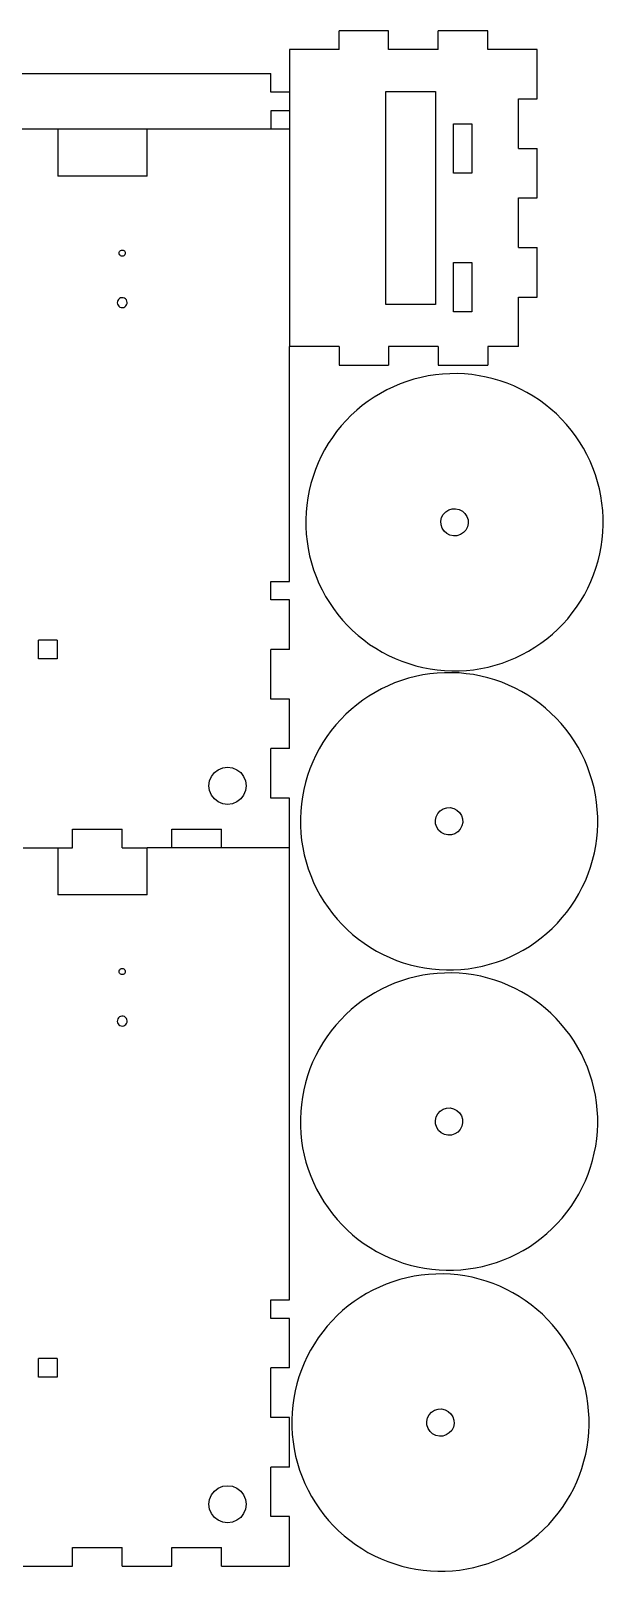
# Model space of a CAD drawing. Header units: inches. Extents: x 0.3 to 16.4, y 0.6 to 16.7.
# Drawn here: x 10.67 to 16.44, y 0.62 to 16.16 of the extents above; entities that cross this region are included whole.
import ezdxf

# ---------------------------------------------------------------- set-up
doc = ezdxf.new("R2010")
doc.units = ezdxf.units.IN
doc.header["$MEASUREMENT"] = 0
doc.layers.get('0').update_dxf_attribs({"color": 13, "true_color": 0xff5454})

msp = doc.modelspace()

# ---------------------------------------------------------------- linework, layer by layer
for p, q in [((14.28, 16.161, 0), (13.78, 16.161, 0)), ((13.78, 15.974, 0), (13.78, 16.161, 0)), ((14.28, 15.974, 0), (14.28, 16.161, 0)), ((15.28, 16.161, 0), (14.78, 16.161, 0)), ((14.78, 15.974, 0), (14.78, 16.161, 0)), ((15.28, 15.974, 0), (15.28, 16.161, 0)), ((13.78, 15.974, 0), (13.28, 15.974, 0)), ((13.28, 15.974, 0), (13.28, 15.543, 0)), ((14.78, 15.974, 0), (14.28, 15.974, 0)), ((15.78, 15.974, 0), (15.28, 15.974, 0)), ((15.78, 15.474, 0), (15.78, 15.974, 0)), ((10.092, 15.73, 0), (13.093, 15.73, 0)), ((13.093, 15.543, 0), (13.093, 15.73, 0)), ((14.252, 13.399, 0), (14.252, 15.549, 0)), ((14.252, 15.549, 0), (14.752, 15.549, 0)), ((14.752, 15.549, 0), (14.752, 13.399, 0)), ((13.28, 15.543, 0), (13.093, 15.543, 0)), ((13.28, 15.543, 0), (13.28, 15.355, 0)), ((15.59, 14.974, 0), (15.59, 15.474, 0)), ((15.59, 15.474, 0), (15.78, 15.474, 0)), ((13.093, 15.355, 0), (13.093, 15.168, 0)), ((13.28, 15.355, 0), (13.093, 15.355, 0)), ((13.28, 15.355, 0), (13.28, 15.168, 0)), ((10.943, 15.168, 0), (10.093, 15.168, 0)), ((10.943, 15.168, 0), (10.943, 14.693, 0)), ((11.843, 15.168, 0), (10.943, 15.168, 0)), ((13.093, 15.168, 0), (11.843, 15.168, 0)), ((11.843, 14.693, 0), (11.843, 15.168, 0)), ((13.28, 15.168, 0), (13.093, 15.168, 0)), ((13.28, 15.168, 0), (13.28, 12.974, 0)), ((14.933, 14.724, 0), (14.933, 15.224, 0)), ((14.933, 15.224, 0), (15.121, 15.224, 0)), ((15.121, 15.224, 0), (15.121, 14.724, 0)), ((15.59, 14.974, 0), (15.78, 14.974, 0)), ((15.78, 14.474, 0), (15.78, 14.974, 0)), ((11.843, 14.693, 0), (10.943, 14.693, 0)), ((15.121, 14.724, 0), (14.933, 14.724, 0)), ((15.59, 13.974, 0), (15.59, 14.474, 0)), ((15.59, 14.474, 0), (15.78, 14.474, 0)), ((11.562, 13.918, 0), (11.563, 13.926, 0)), ((11.563, 13.91, 0), (11.562, 13.918, 0)), ((11.563, 13.926, 0), (11.566, 13.934, 0)), ((11.566, 13.902, 0), (11.563, 13.91, 0)), ((11.566, 13.934, 0), (11.571, 13.94, 0)), ((11.571, 13.896, 0), (11.566, 13.902, 0)), ((11.571, 13.94, 0), (11.577, 13.945, 0)), ((11.577, 13.891, 0), (11.571, 13.896, 0)), ((11.577, 13.945, 0), (11.585, 13.948, 0)), ((11.585, 13.888, 0), (11.577, 13.891, 0)), ((11.585, 13.948, 0), (11.593, 13.949, 0)), ((11.593, 13.887, 0), (11.585, 13.888, 0)), ((11.593, 13.949, 0), (11.601, 13.948, 0)), ((11.601, 13.888, 0), (11.593, 13.887, 0)), ((11.601, 13.948, 0), (11.608, 13.945, 0)), ((11.608, 13.891, 0), (11.601, 13.888, 0)), ((11.608, 13.945, 0), (11.615, 13.94, 0)), ((11.615, 13.896, 0), (11.608, 13.891, 0)), ((11.615, 13.94, 0), (11.62, 13.934, 0)), ((11.62, 13.902, 0), (11.615, 13.896, 0)), ((11.62, 13.934, 0), (11.623, 13.926, 0)), ((11.623, 13.91, 0), (11.62, 13.902, 0)), ((11.623, 13.926, 0), (11.624, 13.918, 0)), ((11.624, 13.918, 0), (11.623, 13.91, 0)), ((15.59, 13.974, 0), (15.78, 13.974, 0)), ((15.78, 13.474, 0), (15.78, 13.974, 0)), ((14.933, 13.324, 0), (14.933, 13.824, 0)), ((14.933, 13.824, 0), (15.121, 13.824, 0)), ((15.121, 13.824, 0), (15.121, 13.324, 0)), ((11.544, 13.428, 0), (11.543, 13.415, 0)), ((11.543, 13.415, 0), (11.545, 13.402, 0)), ((11.548, 13.441, 0), (11.544, 13.428, 0)), ((11.545, 13.402, 0), (11.551, 13.391, 0)), ((11.556, 13.451, 0), (11.548, 13.441, 0)), ((11.551, 13.391, 0), (11.559, 13.381, 0)), ((11.565, 13.46, 0), (11.556, 13.451, 0)), ((11.559, 13.381, 0), (11.57, 13.373, 0)), ((11.577, 13.466, 0), (11.565, 13.46, 0)), ((11.57, 13.373, 0), (11.583, 13.369, 0)), ((11.59, 13.468, 0), (11.577, 13.466, 0)), ((11.583, 13.369, 0), (11.596, 13.368, 0)), ((11.603, 13.467, 0), (11.59, 13.468, 0)), ((11.596, 13.368, 0), (11.608, 13.37, 0)), ((11.615, 13.463, 0), (11.603, 13.467, 0)), ((11.608, 13.37, 0), (11.62, 13.376, 0)), ((11.626, 13.455, 0), (11.615, 13.463, 0)), ((11.62, 13.376, 0), (11.63, 13.385, 0)), ((11.635, 13.445, 0), (11.626, 13.455, 0)), ((11.63, 13.385, 0), (11.637, 13.395, 0)), ((11.64, 13.434, 0), (11.635, 13.445, 0)), ((11.637, 13.395, 0), (11.642, 13.408, 0)), ((11.643, 13.421, 0), (11.64, 13.434, 0)), ((11.642, 13.408, 0), (11.643, 13.421, 0)), ((14.752, 13.399, 0), (14.252, 13.399, 0)), ((15.59, 12.974, 0), (15.59, 13.474, 0)), ((15.59, 13.474, 0), (15.78, 13.474, 0)), ((15.121, 13.324, 0), (14.933, 13.324, 0)), ((13.28, 10.605, 0), (13.28, 12.974, 0)), ((13.78, 12.974, 0), (13.28, 12.974, 0)), ((13.78, 12.974, 0), (13.78, 12.786, 0)), ((14.28, 12.974, 0), (14.28, 12.786, 0)), ((14.78, 12.974, 0), (14.28, 12.974, 0)), ((14.78, 12.974, 0), (14.78, 12.786, 0)), ((15.59, 12.974, 0), (15.28, 12.974, 0)), ((15.28, 12.974, 0), (15.28, 12.786, 0)), ((13.78, 12.786, 0), (14.28, 12.786, 0)), ((14.78, 12.786, 0), (15.28, 12.786, 0)), ((13.093, 10.418, 0), (13.093, 10.605, 0)), ((13.093, 10.605, 0), (13.28, 10.605, 0)), ((13.28, 10.418, 0), (13.093, 10.418, 0)), ((13.28, 9.918, 0), (13.28, 10.418, 0)), ((10.749, 9.824, 0), (10.749, 10.012, 0)), ((10.937, 10.012, 0), (10.749, 10.012, 0)), ((10.937, 10.012, 0), (10.937, 9.824, 0)), ((10.937, 9.824, 0), (10.749, 9.824, 0)), ((13.093, 9.418, 0), (13.093, 9.918, 0)), ((13.28, 9.918, 0), (13.093, 9.918, 0)), ((13.28, 9.418, 0), (13.093, 9.418, 0)), ((13.28, 8.918, 0), (13.28, 9.418, 0)), ((13.093, 8.418, 0), (13.093, 8.918, 0)), ((13.28, 8.918, 0), (13.093, 8.918, 0)), ((12.523, 8.676, 0), (12.562, 8.705, 0)), ((12.562, 8.705, 0), (12.607, 8.724, 0)), ((12.607, 8.724, 0), (12.655, 8.73, 0)), ((12.655, 8.73, 0), (12.704, 8.724, 0)), ((12.704, 8.724, 0), (12.749, 8.705, 0)), ((12.749, 8.705, 0), (12.788, 8.676, 0)), ((12.468, 8.543, 0), (12.474, 8.592, 0)), ((12.474, 8.592, 0), (12.493, 8.637, 0)), ((12.493, 8.637, 0), (12.523, 8.676, 0)), ((12.788, 8.676, 0), (12.818, 8.637, 0)), ((12.818, 8.637, 0), (12.836, 8.592, 0)), ((12.836, 8.592, 0), (12.843, 8.543, 0)), ((12.474, 8.494, 0), (12.468, 8.543, 0)), ((12.493, 8.449, 0), (12.474, 8.494, 0)), ((12.523, 8.41, 0), (12.493, 8.449, 0)), ((12.562, 8.381, 0), (12.523, 8.41, 0)), ((12.788, 8.41, 0), (12.749, 8.381, 0)), ((12.818, 8.449, 0), (12.788, 8.41, 0)), ((12.836, 8.494, 0), (12.818, 8.449, 0)), ((12.843, 8.543, 0), (12.836, 8.494, 0)), ((13.28, 8.418, 0), (13.093, 8.418, 0)), ((13.28, 7.918, 0), (13.28, 8.418, 0)), ((12.607, 8.362, 0), (12.562, 8.381, 0)), ((12.655, 8.355, 0), (12.607, 8.362, 0)), ((12.704, 8.362, 0), (12.655, 8.355, 0)), ((12.749, 8.381, 0), (12.704, 8.362, 0)), ((11.093, 7.918, 0), (11.093, 8.105, 0)), ((11.093, 8.105, 0), (11.593, 8.105, 0)), ((11.593, 7.918, 0), (11.593, 8.105, 0)), ((12.093, 7.918, 0), (12.093, 8.105, 0)), ((12.093, 8.105, 0), (12.593, 8.105, 0)), ((12.593, 7.918, 0), (12.593, 8.105, 0)), ((10.593, 7.918, 0), (10.943, 7.918, 0)), ((10.943, 7.918, 0), (10.943, 7.443, 0)), ((10.943, 7.918, 0), (11.093, 7.918, 0)), ((11.593, 7.918, 0), (11.843, 7.918, 0)), ((11.843, 7.443, 0), (11.843, 7.918, 0)), ((12.093, 7.918, 0), (11.843, 7.918, 0)), ((12.593, 7.918, 0), (12.093, 7.918, 0)), ((13.28, 7.918, 0), (12.593, 7.918, 0)), ((13.28, 3.355, 0), (13.28, 7.918, 0)), ((11.843, 7.443, 0), (10.943, 7.443, 0)), ((11.566, 6.684, 0), (11.571, 6.69, 0)), ((11.571, 6.69, 0), (11.577, 6.695, 0)), ((11.577, 6.695, 0), (11.585, 6.698, 0)), ((11.585, 6.698, 0), (11.593, 6.699, 0)), ((11.593, 6.699, 0), (11.601, 6.698, 0)), ((11.601, 6.698, 0), (11.608, 6.695, 0)), ((11.608, 6.695, 0), (11.615, 6.69, 0)), ((11.615, 6.69, 0), (11.62, 6.684, 0)), ((11.562, 6.668, 0), (11.563, 6.676, 0)), ((11.563, 6.66, 0), (11.562, 6.668, 0)), ((11.563, 6.676, 0), (11.566, 6.684, 0)), ((11.566, 6.652, 0), (11.563, 6.66, 0)), ((11.571, 6.646, 0), (11.566, 6.652, 0)), ((11.577, 6.641, 0), (11.571, 6.646, 0)), ((11.585, 6.638, 0), (11.577, 6.641, 0)), ((11.593, 6.637, 0), (11.585, 6.638, 0)), ((11.601, 6.638, 0), (11.593, 6.637, 0)), ((11.608, 6.641, 0), (11.601, 6.638, 0)), ((11.615, 6.646, 0), (11.608, 6.641, 0)), ((11.62, 6.652, 0), (11.615, 6.646, 0)), ((11.62, 6.684, 0), (11.623, 6.676, 0)), ((11.623, 6.66, 0), (11.62, 6.652, 0)), ((11.623, 6.676, 0), (11.624, 6.668, 0)), ((11.624, 6.668, 0), (11.623, 6.66, 0)), ((11.59, 6.218, 0), (11.577, 6.216, 0)), ((11.603, 6.217, 0), (11.59, 6.218, 0)), ((11.544, 6.178, 0), (11.543, 6.165, 0)), ((11.543, 6.165, 0), (11.545, 6.152, 0)), ((11.548, 6.191, 0), (11.544, 6.178, 0)), ((11.545, 6.152, 0), (11.551, 6.141, 0)), ((11.556, 6.201, 0), (11.548, 6.191, 0)), ((11.551, 6.141, 0), (11.559, 6.131, 0)), ((11.565, 6.21, 0), (11.556, 6.201, 0)), ((11.559, 6.131, 0), (11.57, 6.123, 0)), ((11.577, 6.216, 0), (11.565, 6.21, 0)), ((11.57, 6.123, 0), (11.583, 6.119, 0)), ((11.583, 6.119, 0), (11.596, 6.118, 0)), ((11.596, 6.118, 0), (11.608, 6.12, 0)), ((11.615, 6.213, 0), (11.603, 6.217, 0)), ((11.608, 6.12, 0), (11.62, 6.126, 0)), ((11.626, 6.205, 0), (11.615, 6.213, 0)), ((11.62, 6.126, 0), (11.63, 6.135, 0)), ((11.635, 6.195, 0), (11.626, 6.205, 0)), ((11.63, 6.135, 0), (11.637, 6.145, 0)), ((11.64, 6.184, 0), (11.635, 6.195, 0)), ((11.637, 6.145, 0), (11.642, 6.158, 0)), ((11.643, 6.171, 0), (11.64, 6.184, 0)), ((11.642, 6.158, 0), (11.643, 6.171, 0)), ((13.093, 3.168, 0), (13.093, 3.355, 0)), ((13.093, 3.355, 0), (13.28, 3.355, 0)), ((13.28, 3.168, 0), (13.093, 3.168, 0)), ((13.28, 2.668, 0), (13.28, 3.168, 0)), ((10.749, 2.574, 0), (10.749, 2.762, 0)), ((10.937, 2.762, 0), (10.749, 2.762, 0)), ((10.937, 2.762, 0), (10.937, 2.574, 0)), ((13.093, 2.168, 0), (13.093, 2.668, 0)), ((13.28, 2.668, 0), (13.093, 2.668, 0)), ((10.937, 2.574, 0), (10.749, 2.574, 0)), ((13.28, 2.168, 0), (13.093, 2.168, 0)), ((13.28, 1.668, 0), (13.28, 2.168, 0)), ((13.093, 1.168, 0), (13.093, 1.668, 0)), ((13.28, 1.668, 0), (13.093, 1.668, 0)), ((12.493, 1.387, 0), (12.523, 1.426, 0)), ((12.523, 1.426, 0), (12.562, 1.455, 0)), ((12.562, 1.455, 0), (12.607, 1.474, 0)), ((12.607, 1.474, 0), (12.655, 1.48, 0)), ((12.655, 1.48, 0), (12.704, 1.474, 0)), ((12.704, 1.474, 0), (12.749, 1.455, 0)), ((12.749, 1.455, 0), (12.788, 1.426, 0)), ((12.788, 1.426, 0), (12.818, 1.387, 0)), ((12.468, 1.293, 0), (12.474, 1.342, 0)), ((12.474, 1.244, 0), (12.468, 1.293, 0)), ((12.474, 1.342, 0), (12.493, 1.387, 0)), ((12.493, 1.199, 0), (12.474, 1.244, 0)), ((12.818, 1.387, 0), (12.836, 1.342, 0)), ((12.836, 1.244, 0), (12.818, 1.199, 0)), ((12.836, 1.342, 0), (12.843, 1.293, 0)), ((12.843, 1.293, 0), (12.836, 1.244, 0)), ((12.523, 1.16, 0), (12.493, 1.199, 0)), ((12.562, 1.131, 0), (12.523, 1.16, 0)), ((12.607, 1.112, 0), (12.562, 1.131, 0)), ((12.655, 1.105, 0), (12.607, 1.112, 0)), ((12.704, 1.112, 0), (12.655, 1.105, 0)), ((12.749, 1.131, 0), (12.704, 1.112, 0)), ((12.788, 1.16, 0), (12.749, 1.131, 0)), ((12.818, 1.199, 0), (12.788, 1.16, 0)), ((13.28, 1.168, 0), (13.093, 1.168, 0)), ((13.28, 0.668, 0), (13.28, 1.168, 0)), ((11.093, 0.668, 0), (11.093, 0.855, 0)), ((11.093, 0.855, 0), (11.593, 0.855, 0)), ((11.593, 0.668, 0), (11.593, 0.855, 0)), ((12.093, 0.668, 0), (12.093, 0.855, 0)), ((12.093, 0.855, 0), (12.593, 0.855, 0)), ((12.593, 0.668, 0), (12.593, 0.855, 0)), ((10.593, 0.668, 0), (11.093, 0.668, 0)), ((11.593, 0.668, 0), (12.093, 0.668, 0)), ((12.593, 0.668, 0), (13.28, 0.668, 0))]:
    msp.add_line(p, q)
at = {"color": 231, "true_color": 0xff69b4}
for p, q in [((14.396, 12.598, 0.002), (14.328, 12.569, 0.002)), ((14.465, 12.623, 0.002), (14.396, 12.598, 0.002)), ((14.536, 12.645, 0.002), (14.465, 12.623, 0.002)), ((14.607, 12.663, 0.002), (14.536, 12.645, 0.002)), ((14.679, 12.678, 0.002), (14.607, 12.663, 0.002)), ((14.752, 12.689, 0.002), (14.679, 12.678, 0.002)), ((14.825, 12.697, 0.002), (14.752, 12.689, 0.002)), ((14.899, 12.701, 0.002), (14.825, 12.697, 0.002)), ((14.972, 12.702, 0.002), (14.899, 12.701, 0.002)), ((15.046, 12.699, 0.002), (14.972, 12.702, 0.002)), ((15.119, 12.692, 0.002), (15.046, 12.699, 0.002)), ((15.192, 12.681, 0.002), (15.119, 12.692, 0.002)), ((15.264, 12.667, 0.002), (15.192, 12.681, 0.002)), ((15.336, 12.65, 0.002), (15.264, 12.667, 0.002)), ((15.406, 12.629, 0.002), (15.336, 12.65, 0.002)), ((15.476, 12.605, 0.002), (15.406, 12.629, 0.002)), ((15.544, 12.577, 0.002), (15.476, 12.605, 0.002)), ((14.134, 12.464, 0.002), (14.073, 12.423, 0.002)), ((14.197, 12.502, 0.002), (14.134, 12.464, 0.002)), ((14.262, 12.537, 0.002), (14.197, 12.502, 0.002)), ((14.328, 12.569, 0.002), (14.262, 12.537, 0.002)), ((15.611, 12.546, 0.002), (15.544, 12.577, 0.002)), ((15.676, 12.512, 0.002), (15.611, 12.546, 0.002)), ((15.739, 12.474, 0.002), (15.676, 12.512, 0.002)), ((15.801, 12.434, 0.002), (15.739, 12.474, 0.002)), ((13.904, 12.282, 0.002), (13.852, 12.229, 0.002)), ((13.958, 12.332, 0.002), (13.904, 12.282, 0.002)), ((14.015, 12.379, 0.002), (13.958, 12.332, 0.002)), ((14.073, 12.423, 0.002), (14.015, 12.379, 0.002)), ((15.86, 12.39, 0.002), (15.801, 12.434, 0.002)), ((15.917, 12.344, 0.002), (15.86, 12.39, 0.002)), ((15.972, 12.295, 0.002), (15.917, 12.344, 0.002)), ((16.025, 12.243, 0.002), (15.972, 12.295, 0.002)), ((13.803, 12.175, 0.002), (13.756, 12.117, 0.002)), ((13.852, 12.229, 0.002), (13.803, 12.175, 0.002)), ((16.074, 12.189, 0.002), (16.025, 12.243, 0.002)), ((16.121, 12.132, 0.002), (16.074, 12.189, 0.002)), ((16.166, 12.073, 0.002), (16.121, 12.132, 0.002)), ((13.672, 11.996, 0.002), (13.635, 11.933, 0.002)), ((13.713, 12.058, 0.002), (13.672, 11.996, 0.002)), ((13.756, 12.117, 0.002), (13.713, 12.058, 0.002)), ((16.207, 12.012, 0.002), (16.166, 12.073, 0.002)), ((16.245, 11.949, 0.002), (16.207, 12.012, 0.002)), ((13.601, 11.868, 0.002), (13.57, 11.801, 0.002)), ((13.635, 11.933, 0.002), (13.601, 11.868, 0.002)), ((16.28, 11.885, 0.002), (16.245, 11.949, 0.002)), ((16.312, 11.818, 0.002), (16.28, 11.885, 0.002)), ((16.341, 11.751, 0.002), (16.312, 11.818, 0.002)), ((13.518, 11.663, 0.002), (13.497, 11.593, 0.002)), ((13.542, 11.733, 0.002), (13.518, 11.663, 0.002)), ((13.57, 11.801, 0.002), (13.542, 11.733, 0.002)), ((16.366, 11.681, 0.002), (16.341, 11.751, 0.002)), ((16.388, 11.611, 0.002), (16.366, 11.681, 0.002)), ((13.479, 11.521, 0.002), (13.465, 11.449, 0.002)), ((13.497, 11.593, 0.002), (13.479, 11.521, 0.002)), ((16.406, 11.54, 0.002), (16.388, 11.611, 0.002)), ((16.421, 11.468, 0.002), (16.406, 11.54, 0.002)), ((13.455, 11.376, 0.002), (13.448, 11.303, 0.002)), ((13.465, 11.449, 0.002), (13.455, 11.376, 0.002)), ((16.432, 11.395, 0.002), (16.421, 11.468, 0.002)), ((16.44, 11.322, 0.002), (16.432, 11.395, 0.002)), ((13.448, 11.303, 0.002), (13.445, 11.229, 0.002)), ((13.445, 11.229, 0.002), (13.445, 11.156, 0.002)), ((14.807, 11.213, 0.002), (14.815, 11.249, 0.002)), ((14.809, 11.177, 0.002), (14.807, 11.213, 0.002)), ((14.815, 11.249, 0.002), (14.831, 11.281, 0.002)), ((14.831, 11.281, 0.002), (14.856, 11.307, 0.002)), ((14.856, 11.307, 0.002), (14.886, 11.327, 0.002)), ((14.886, 11.327, 0.002), (14.92, 11.338, 0.002)), ((14.92, 11.338, 0.002), (14.956, 11.339, 0.002)), ((14.956, 11.339, 0.002), (14.992, 11.332, 0.002)), ((14.992, 11.332, 0.002), (15.024, 11.315, 0.002)), ((15.024, 11.315, 0.002), (15.05, 11.291, 0.002)), ((15.05, 11.291, 0.002), (15.07, 11.261, 0.002)), ((15.07, 11.261, 0.002), (15.081, 11.226, 0.002)), ((15.081, 11.226, 0.002), (15.082, 11.19, 0.002)), ((16.444, 11.248, 0.002), (16.44, 11.322, 0.002)), ((16.445, 11.175, 0.002), (16.444, 11.248, 0.002)), ((13.445, 11.156, 0.002), (13.45, 11.082, 0.002)), ((13.45, 11.082, 0.002), (13.457, 11.009, 0.002)), ((14.82, 11.143, 0.002), (14.809, 11.177, 0.002)), ((14.839, 11.113, 0.002), (14.82, 11.143, 0.002)), ((14.866, 11.089, 0.002), (14.839, 11.113, 0.002)), ((14.898, 11.072, 0.002), (14.866, 11.089, 0.002)), ((14.933, 11.064, 0.002), (14.898, 11.072, 0.002)), ((14.969, 11.066, 0.002), (14.933, 11.064, 0.002)), ((15.004, 11.077, 0.002), (14.969, 11.066, 0.002)), ((15.034, 11.097, 0.002), (15.004, 11.077, 0.002)), ((15.058, 11.123, 0.002), (15.034, 11.097, 0.002)), ((15.075, 11.155, 0.002), (15.058, 11.123, 0.002)), ((15.082, 11.19, 0.002), (15.075, 11.155, 0.002)), ((16.435, 11.028, 0.002), (16.441, 11.101, 0.002)), ((16.441, 11.101, 0.002), (16.445, 11.175, 0.002)), ((13.457, 11.009, 0.002), (13.469, 10.936, 0.002)), ((13.469, 10.936, 0.002), (13.483, 10.864, 0.002)), ((16.393, 10.811, 0.002), (16.41, 10.882, 0.002)), ((16.41, 10.882, 0.002), (16.424, 10.955, 0.002)), ((16.424, 10.955, 0.002), (16.435, 11.028, 0.002)), ((13.483, 10.864, 0.002), (13.502, 10.793, 0.002)), ((13.502, 10.793, 0.002), (13.523, 10.722, 0.002)), ((16.348, 10.671, 0.002), (16.372, 10.74, 0.002)), ((16.372, 10.74, 0.002), (16.393, 10.811, 0.002)), ((13.523, 10.722, 0.002), (13.549, 10.653, 0.002)), ((13.549, 10.653, 0.002), (13.577, 10.585, 0.002)), ((13.577, 10.585, 0.002), (13.609, 10.519, 0.002)), ((16.289, 10.536, 0.002), (16.32, 10.603, 0.002)), ((16.32, 10.603, 0.002), (16.348, 10.671, 0.002)), ((13.609, 10.519, 0.002), (13.644, 10.454, 0.002)), ((13.644, 10.454, 0.002), (13.683, 10.391, 0.002)), ((16.217, 10.407, 0.002), (16.255, 10.471, 0.002)), ((16.255, 10.471, 0.002), (16.289, 10.536, 0.002)), ((13.683, 10.391, 0.002), (13.724, 10.331, 0.002)), ((13.724, 10.331, 0.002), (13.768, 10.272, 0.002)), ((13.768, 10.272, 0.002), (13.815, 10.215, 0.002)), ((16.087, 10.229, 0.002), (16.133, 10.287, 0.002)), ((16.133, 10.287, 0.002), (16.177, 10.346, 0.002)), ((16.177, 10.346, 0.002), (16.217, 10.407, 0.002)), ((13.815, 10.215, 0.002), (13.865, 10.161, 0.002)), ((13.865, 10.161, 0.002), (13.917, 10.109, 0.002)), ((13.917, 10.109, 0.002), (13.972, 10.06, 0.002)), ((15.932, 10.072, 0.002), (15.986, 10.122, 0.002)), ((15.986, 10.122, 0.002), (16.038, 10.174, 0.002)), ((16.038, 10.174, 0.002), (16.087, 10.229, 0.002)), ((13.972, 10.06, 0.002), (14.029, 10.014, 0.002)), ((14.029, 10.014, 0.002), (14.089, 9.97, 0.002)), ((14.089, 9.97, 0.002), (14.15, 9.93, 0.002)), ((15.755, 9.94, 0.002), (15.816, 9.981, 0.002)), ((15.816, 9.981, 0.002), (15.875, 10.025, 0.002)), ((15.875, 10.025, 0.002), (15.932, 10.072, 0.002)), ((14.15, 9.93, 0.002), (14.214, 9.892, 0.002)), ((14.214, 9.892, 0.002), (14.279, 9.858, 0.002)), ((14.279, 9.858, 0.002), (14.346, 9.827, 0.002)), ((14.346, 9.827, 0.002), (14.414, 9.799, 0.002)), ((14.414, 9.799, 0.002), (14.483, 9.775, 0.002)), ((15.424, 9.781, 0.002), (15.493, 9.806, 0.002)), ((15.493, 9.806, 0.002), (15.561, 9.834, 0.002)), ((15.561, 9.834, 0.002), (15.628, 9.866, 0.002)), ((15.628, 9.866, 0.002), (15.692, 9.901, 0.002)), ((15.692, 9.901, 0.002), (15.755, 9.94, 0.002)), ((14.552, 9.646, 0.002), (14.481, 9.627, 0.002)), ((14.483, 9.775, 0.002), (14.554, 9.754, 0.002)), ((14.624, 9.661, 0.002), (14.552, 9.646, 0.002)), ((14.554, 9.754, 0.002), (14.625, 9.736, 0.002)), ((14.697, 9.672, 0.002), (14.624, 9.661, 0.002)), ((14.625, 9.736, 0.002), (14.698, 9.722, 0.002)), ((14.77, 9.68, 0.002), (14.697, 9.672, 0.002)), ((14.698, 9.722, 0.002), (14.771, 9.712, 0.002)), ((14.844, 9.684, 0.002), (14.77, 9.68, 0.002)), ((14.771, 9.712, 0.002), (14.844, 9.705, 0.002)), ((14.844, 9.705, 0.002), (14.917, 9.702, 0.002)), ((14.917, 9.684, 0.002), (14.844, 9.684, 0.002)), ((14.917, 9.702, 0.002), (14.991, 9.703, 0.002)), ((14.991, 9.681, 0.002), (14.917, 9.684, 0.002)), ((14.991, 9.703, 0.002), (15.065, 9.707, 0.002)), ((15.064, 9.674, 0.002), (14.991, 9.681, 0.002)), ((15.137, 9.664, 0.002), (15.064, 9.674, 0.002)), ((15.065, 9.707, 0.002), (15.138, 9.714, 0.002)), ((15.21, 9.65, 0.002), (15.137, 9.664, 0.002)), ((15.138, 9.714, 0.002), (15.21, 9.726, 0.002)), ((15.21, 9.726, 0.002), (15.283, 9.74, 0.002)), ((15.281, 9.632, 0.002), (15.21, 9.65, 0.002)), ((15.283, 9.74, 0.002), (15.354, 9.759, 0.002)), ((15.354, 9.759, 0.002), (15.424, 9.781, 0.002)), ((14.143, 9.485, 0.002), (14.08, 9.447, 0.002)), ((14.207, 9.52, 0.002), (14.143, 9.485, 0.002)), ((14.274, 9.552, 0.002), (14.207, 9.52, 0.002)), ((14.341, 9.58, 0.002), (14.274, 9.552, 0.002)), ((14.411, 9.606, 0.002), (14.341, 9.58, 0.002)), ((14.481, 9.627, 0.002), (14.411, 9.606, 0.002)), ((15.352, 9.612, 0.002), (15.281, 9.632, 0.002)), ((15.421, 9.587, 0.002), (15.352, 9.612, 0.002)), ((15.489, 9.559, 0.002), (15.421, 9.587, 0.002)), ((15.556, 9.528, 0.002), (15.489, 9.559, 0.002)), ((15.621, 9.494, 0.002), (15.556, 9.528, 0.002)), ((15.685, 9.457, 0.002), (15.621, 9.494, 0.002)), ((13.96, 9.361, 0.002), (13.903, 9.314, 0.002)), ((14.019, 9.405, 0.002), (13.96, 9.361, 0.002)), ((14.08, 9.447, 0.002), (14.019, 9.405, 0.002)), ((15.746, 9.416, 0.002), (15.685, 9.457, 0.002)), ((15.805, 9.373, 0.002), (15.746, 9.416, 0.002)), ((15.863, 9.326, 0.002), (15.805, 9.373, 0.002)), ((15.918, 9.277, 0.002), (15.863, 9.326, 0.002)), ((13.797, 9.212, 0.002), (13.748, 9.157, 0.002)), ((13.849, 9.264, 0.002), (13.797, 9.212, 0.002)), ((13.903, 9.314, 0.002), (13.849, 9.264, 0.002)), ((15.97, 9.225, 0.002), (15.918, 9.277, 0.002)), ((16.02, 9.171, 0.002), (15.97, 9.225, 0.002)), ((16.067, 9.115, 0.002), (16.02, 9.171, 0.002)), ((13.658, 9.04, 0.002), (13.618, 8.979, 0.002)), ((13.702, 9.1, 0.002), (13.658, 9.04, 0.002)), ((13.748, 9.157, 0.002), (13.702, 9.1, 0.002)), ((16.111, 9.056, 0.002), (16.067, 9.115, 0.002)), ((16.152, 8.995, 0.002), (16.111, 9.056, 0.002)), ((13.58, 8.915, 0.002), (13.546, 8.85, 0.002)), ((13.618, 8.979, 0.002), (13.58, 8.915, 0.002)), ((16.191, 8.932, 0.002), (16.152, 8.995, 0.002)), ((16.226, 8.867, 0.002), (16.191, 8.932, 0.002)), ((16.258, 8.801, 0.002), (16.226, 8.867, 0.002)), ((13.487, 8.715, 0.002), (13.463, 8.646, 0.002)), ((13.515, 8.784, 0.002), (13.487, 8.715, 0.002)), ((13.546, 8.85, 0.002), (13.515, 8.784, 0.002)), ((16.286, 8.733, 0.002), (16.258, 8.801, 0.002)), ((16.311, 8.664, 0.002), (16.286, 8.733, 0.002)), ((13.442, 8.575, 0.002), (13.424, 8.504, 0.002)), ((13.463, 8.646, 0.002), (13.442, 8.575, 0.002)), ((16.333, 8.593, 0.002), (16.311, 8.664, 0.002)), ((16.352, 8.522, 0.002), (16.333, 8.593, 0.002)), ((13.411, 8.431, 0.002), (13.4, 8.359, 0.002)), ((13.424, 8.504, 0.002), (13.411, 8.431, 0.002)), ((16.366, 8.45, 0.002), (16.352, 8.522, 0.002)), ((16.378, 8.377, 0.002), (16.366, 8.45, 0.002)), ((13.393, 8.285, 0.002), (13.39, 8.212, 0.002)), ((13.4, 8.359, 0.002), (13.393, 8.285, 0.002)), ((14.76, 8.231, 0.002), (14.777, 8.263, 0.002)), ((14.777, 8.263, 0.002), (14.801, 8.29, 0.002)), ((14.801, 8.29, 0.002), (14.831, 8.309, 0.002)), ((14.831, 8.309, 0.002), (14.866, 8.32, 0.002)), ((14.866, 8.32, 0.002), (14.902, 8.322, 0.002)), ((14.902, 8.322, 0.002), (14.937, 8.314, 0.002)), ((14.937, 8.314, 0.002), (14.969, 8.298, 0.002)), ((14.969, 8.298, 0.002), (14.995, 8.273, 0.002)), ((14.995, 8.273, 0.002), (15.015, 8.243, 0.002)), ((15.015, 8.243, 0.002), (15.026, 8.209, 0.002)), ((16.385, 8.304, 0.002), (16.378, 8.377, 0.002)), ((16.389, 8.231, 0.002), (16.385, 8.304, 0.002)), ((13.39, 8.212, 0.002), (13.391, 8.138, 0.002)), ((13.391, 8.138, 0.002), (13.395, 8.065, 0.002)), ((14.753, 8.196, 0.002), (14.76, 8.231, 0.002)), ((14.754, 8.16, 0.002), (14.753, 8.196, 0.002)), ((14.765, 8.126, 0.002), (14.754, 8.16, 0.002)), ((14.785, 8.095, 0.002), (14.765, 8.126, 0.002)), ((14.811, 8.071, 0.002), (14.785, 8.095, 0.002)), ((15.003, 8.106, 0.002), (14.979, 8.079, 0.002)), ((15.02, 8.138, 0.002), (15.003, 8.106, 0.002)), ((15.028, 8.173, 0.002), (15.02, 8.138, 0.002)), ((15.026, 8.209, 0.002), (15.028, 8.173, 0.002)), ((16.38, 8.01, 0.002), (16.387, 8.083, 0.002)), ((16.387, 8.083, 0.002), (16.39, 8.157, 0.002)), ((16.39, 8.157, 0.002), (16.389, 8.231, 0.002)), ((13.395, 8.065, 0.002), (13.403, 7.991, 0.002)), ((13.403, 7.991, 0.002), (13.414, 7.919, 0.002)), ((14.843, 8.054, 0.002), (14.811, 8.071, 0.002)), ((14.879, 8.047, 0.002), (14.843, 8.054, 0.002)), ((14.914, 8.049, 0.002), (14.879, 8.047, 0.002)), ((14.949, 8.059, 0.002), (14.914, 8.049, 0.002)), ((14.979, 8.079, 0.002), (14.949, 8.059, 0.002)), ((16.356, 7.865, 0.002), (16.37, 7.937, 0.002)), ((16.37, 7.937, 0.002), (16.38, 8.01, 0.002)), ((13.414, 7.919, 0.002), (13.429, 7.846, 0.002)), ((13.429, 7.846, 0.002), (13.447, 7.775, 0.002)), ((13.447, 7.775, 0.002), (13.469, 7.705, 0.002)), ((16.317, 7.723, 0.002), (16.338, 7.793, 0.002)), ((16.338, 7.793, 0.002), (16.356, 7.865, 0.002)), ((13.469, 7.705, 0.002), (13.494, 7.636, 0.002)), ((13.494, 7.636, 0.002), (13.523, 7.568, 0.002)), ((16.265, 7.585, 0.002), (16.293, 7.653, 0.002)), ((16.293, 7.653, 0.002), (16.317, 7.723, 0.002)), ((13.523, 7.568, 0.002), (13.554, 7.502, 0.002)), ((13.554, 7.502, 0.002), (13.59, 7.437, 0.002)), ((16.2, 7.453, 0.002), (16.234, 7.518, 0.002)), ((16.234, 7.518, 0.002), (16.265, 7.585, 0.002)), ((13.59, 7.437, 0.002), (13.628, 7.374, 0.002)), ((13.628, 7.374, 0.002), (13.669, 7.313, 0.002)), ((13.669, 7.313, 0.002), (13.713, 7.254, 0.002)), ((16.078, 7.269, 0.002), (16.122, 7.328, 0.002)), ((16.122, 7.328, 0.002), (16.162, 7.39, 0.002)), ((16.162, 7.39, 0.002), (16.2, 7.453, 0.002)), ((13.713, 7.254, 0.002), (13.76, 7.197, 0.002)), ((13.76, 7.197, 0.002), (13.81, 7.143, 0.002)), ((15.931, 7.104, 0.002), (15.983, 7.157, 0.002)), ((15.983, 7.157, 0.002), (16.032, 7.212, 0.002)), ((16.032, 7.212, 0.002), (16.078, 7.269, 0.002)), ((13.81, 7.143, 0.002), (13.863, 7.091, 0.002)), ((13.863, 7.091, 0.002), (13.917, 7.042, 0.002)), ((13.917, 7.042, 0.002), (13.975, 6.996, 0.002)), ((13.975, 6.996, 0.002), (14.034, 6.953, 0.002)), ((15.761, 6.963, 0.002), (15.82, 7.008, 0.002)), ((15.82, 7.008, 0.002), (15.877, 7.055, 0.002)), ((15.877, 7.055, 0.002), (15.931, 7.104, 0.002)), ((14.034, 6.953, 0.002), (14.096, 6.912, 0.002)), ((14.096, 6.912, 0.002), (14.159, 6.875, 0.002)), ((14.159, 6.875, 0.002), (14.224, 6.84, 0.002)), ((14.224, 6.84, 0.002), (14.291, 6.809, 0.002)), ((15.507, 6.817, 0.002), (15.573, 6.849, 0.002)), ((15.573, 6.849, 0.002), (15.638, 6.884, 0.002)), ((15.638, 6.884, 0.002), (15.7, 6.922, 0.002)), ((15.7, 6.922, 0.002), (15.761, 6.963, 0.002)), ((14.291, 6.809, 0.002), (14.359, 6.781, 0.002)), ((14.359, 6.781, 0.002), (14.428, 6.757, 0.002)), ((14.428, 6.757, 0.002), (14.499, 6.736, 0.002)), ((14.499, 6.736, 0.002), (14.571, 6.719, 0.002)), ((14.571, 6.719, 0.002), (14.643, 6.705, 0.002)), ((14.643, 6.705, 0.002), (14.716, 6.694, 0.002)), ((14.716, 6.694, 0.002), (14.789, 6.688, 0.002)), ((14.789, 6.688, 0.002), (14.863, 6.685, 0.002)), ((14.863, 6.685, 0.002), (14.936, 6.685, 0.002)), ((14.936, 6.685, 0.002), (15.01, 6.689, 0.002)), ((15.01, 6.689, 0.002), (15.083, 6.697, 0.002)), ((15.083, 6.697, 0.002), (15.156, 6.708, 0.002)), ((15.156, 6.708, 0.002), (15.228, 6.723, 0.002)), ((15.228, 6.723, 0.002), (15.299, 6.741, 0.002)), ((15.299, 6.741, 0.002), (15.369, 6.763, 0.002)), ((15.369, 6.763, 0.002), (15.439, 6.788, 0.002)), ((15.439, 6.788, 0.002), (15.507, 6.817, 0.002)), ((14.341, 6.55, 0.002), (14.273, 6.522, 0.002)), ((14.41, 6.575, 0.002), (14.341, 6.55, 0.002)), ((14.48, 6.597, 0.002), (14.41, 6.575, 0.002)), ((14.552, 6.616, 0.002), (14.48, 6.597, 0.002)), ((14.624, 6.63, 0.002), (14.552, 6.616, 0.002)), ((14.697, 6.642, 0.002), (14.624, 6.63, 0.002)), ((14.77, 6.649, 0.002), (14.697, 6.642, 0.002)), ((14.843, 6.653, 0.002), (14.77, 6.649, 0.002)), ((14.917, 6.654, 0.002), (14.843, 6.653, 0.002)), ((14.991, 6.651, 0.002), (14.917, 6.654, 0.002)), ((15.064, 6.644, 0.002), (14.991, 6.651, 0.002)), ((15.137, 6.634, 0.002), (15.064, 6.644, 0.002)), ((15.209, 6.62, 0.002), (15.137, 6.634, 0.002)), ((15.281, 6.602, 0.002), (15.209, 6.62, 0.002)), ((15.351, 6.581, 0.002), (15.281, 6.602, 0.002)), ((15.421, 6.557, 0.002), (15.351, 6.581, 0.002)), ((15.489, 6.529, 0.002), (15.421, 6.557, 0.002)), ((15.556, 6.498, 0.002), (15.489, 6.529, 0.002)), ((14.018, 6.375, 0.002), (13.959, 6.331, 0.002)), ((14.079, 6.416, 0.002), (14.018, 6.375, 0.002)), ((14.142, 6.455, 0.002), (14.079, 6.416, 0.002)), ((14.207, 6.49, 0.002), (14.142, 6.455, 0.002)), ((14.273, 6.522, 0.002), (14.207, 6.49, 0.002)), ((15.621, 6.464, 0.002), (15.556, 6.498, 0.002)), ((15.684, 6.426, 0.002), (15.621, 6.464, 0.002)), ((15.746, 6.386, 0.002), (15.684, 6.426, 0.002)), ((15.805, 6.342, 0.002), (15.746, 6.386, 0.002)), ((13.848, 6.234, 0.002), (13.797, 6.182, 0.002)), ((13.903, 6.284, 0.002), (13.848, 6.234, 0.002)), ((13.959, 6.331, 0.002), (13.903, 6.284, 0.002)), ((15.862, 6.296, 0.002), (15.805, 6.342, 0.002)), ((15.917, 6.247, 0.002), (15.862, 6.296, 0.002)), ((15.969, 6.195, 0.002), (15.917, 6.247, 0.002)), ((13.701, 6.069, 0.002), (13.658, 6.01, 0.002)), ((13.748, 6.127, 0.002), (13.701, 6.069, 0.002)), ((13.797, 6.182, 0.002), (13.748, 6.127, 0.002)), ((16.019, 6.141, 0.002), (15.969, 6.195, 0.002)), ((16.066, 6.084, 0.002), (16.019, 6.141, 0.002)), ((16.111, 6.025, 0.002), (16.066, 6.084, 0.002)), ((13.617, 5.949, 0.002), (13.58, 5.885, 0.002)), ((13.658, 6.01, 0.002), (13.617, 5.949, 0.002)), ((16.152, 5.965, 0.002), (16.111, 6.025, 0.002)), ((16.19, 5.902, 0.002), (16.152, 5.965, 0.002)), ((13.514, 5.753, 0.002), (13.487, 5.685, 0.002)), ((13.546, 5.82, 0.002), (13.514, 5.753, 0.002)), ((13.58, 5.885, 0.002), (13.546, 5.82, 0.002)), ((16.225, 5.837, 0.002), (16.19, 5.902, 0.002)), ((16.257, 5.771, 0.002), (16.225, 5.837, 0.002)), ((16.286, 5.703, 0.002), (16.257, 5.771, 0.002)), ((13.462, 5.616, 0.002), (13.441, 5.545, 0.002)), ((13.487, 5.685, 0.002), (13.462, 5.616, 0.002)), ((16.311, 5.634, 0.002), (16.286, 5.703, 0.002)), ((16.333, 5.563, 0.002), (16.311, 5.634, 0.002)), ((13.424, 5.474, 0.002), (13.41, 5.401, 0.002)), ((13.441, 5.545, 0.002), (13.424, 5.474, 0.002)), ((16.351, 5.492, 0.002), (16.333, 5.563, 0.002)), ((16.366, 5.42, 0.002), (16.351, 5.492, 0.002)), ((13.4, 5.328, 0.002), (13.393, 5.255, 0.002)), ((13.41, 5.401, 0.002), (13.4, 5.328, 0.002)), ((14.831, 5.279, 0.002), (14.865, 5.29, 0.002)), ((14.865, 5.29, 0.002), (14.901, 5.292, 0.002)), ((14.901, 5.292, 0.002), (14.936, 5.284, 0.002)), ((16.377, 5.347, 0.002), (16.366, 5.42, 0.002)), ((16.385, 5.274, 0.002), (16.377, 5.347, 0.002)), ((13.393, 5.255, 0.002), (13.39, 5.181, 0.002)), ((13.39, 5.181, 0.002), (13.39, 5.108, 0.002)), ((14.752, 5.166, 0.002), (14.76, 5.201, 0.002)), ((14.754, 5.13, 0.002), (14.752, 5.166, 0.002)), ((14.765, 5.095, 0.002), (14.754, 5.13, 0.002)), ((14.76, 5.201, 0.002), (14.776, 5.233, 0.002)), ((14.776, 5.233, 0.002), (14.801, 5.259, 0.002)), ((14.801, 5.259, 0.002), (14.831, 5.279, 0.002)), ((14.936, 5.284, 0.002), (14.968, 5.267, 0.002)), ((14.968, 5.267, 0.002), (14.995, 5.243, 0.002)), ((14.995, 5.243, 0.002), (15.014, 5.213, 0.002)), ((15.014, 5.213, 0.002), (15.025, 5.179, 0.002)), ((15.027, 5.143, 0.002), (15.019, 5.107, 0.002)), ((15.025, 5.179, 0.002), (15.027, 5.143, 0.002)), ((16.389, 5.2, 0.002), (16.385, 5.274, 0.002)), ((16.389, 5.127, 0.002), (16.389, 5.2, 0.002)), ((13.39, 5.108, 0.002), (13.394, 5.034, 0.002)), ((13.394, 5.034, 0.002), (13.402, 4.961, 0.002)), ((14.784, 5.065, 0.002), (14.765, 5.095, 0.002)), ((14.811, 5.041, 0.002), (14.784, 5.065, 0.002)), ((14.843, 5.024, 0.002), (14.811, 5.041, 0.002)), ((14.878, 5.017, 0.002), (14.843, 5.024, 0.002)), ((14.914, 5.018, 0.002), (14.878, 5.017, 0.002)), ((14.948, 5.029, 0.002), (14.914, 5.018, 0.002)), ((14.979, 5.049, 0.002), (14.948, 5.029, 0.002)), ((15.003, 5.075, 0.002), (14.979, 5.049, 0.002)), ((15.019, 5.107, 0.002), (15.003, 5.075, 0.002)), ((16.369, 4.907, 0.002), (16.379, 4.98, 0.002)), ((16.379, 4.98, 0.002), (16.386, 5.053, 0.002)), ((16.386, 5.053, 0.002), (16.389, 5.127, 0.002)), ((13.402, 4.961, 0.002), (13.413, 4.888, 0.002)), ((13.413, 4.888, 0.002), (13.428, 4.816, 0.002)), ((16.338, 4.763, 0.002), (16.355, 4.835, 0.002)), ((16.355, 4.835, 0.002), (16.369, 4.907, 0.002)), ((13.428, 4.816, 0.002), (13.446, 4.745, 0.002)), ((13.446, 4.745, 0.002), (13.468, 4.675, 0.002)), ((13.468, 4.675, 0.002), (13.494, 4.605, 0.002)), ((16.292, 4.623, 0.002), (16.317, 4.693, 0.002)), ((16.317, 4.693, 0.002), (16.338, 4.763, 0.002)), ((13.494, 4.605, 0.002), (13.522, 4.538, 0.002)), ((13.522, 4.538, 0.002), (13.554, 4.471, 0.002)), ((16.234, 4.488, 0.002), (16.265, 4.555, 0.002)), ((16.265, 4.555, 0.002), (16.292, 4.623, 0.002)), ((13.554, 4.471, 0.002), (13.589, 4.407, 0.002)), ((13.589, 4.407, 0.002), (13.627, 4.344, 0.002)), ((16.121, 4.298, 0.002), (16.162, 4.36, 0.002)), ((16.162, 4.36, 0.002), (16.199, 4.423, 0.002)), ((16.199, 4.423, 0.002), (16.234, 4.488, 0.002)), ((13.627, 4.344, 0.002), (13.669, 4.283, 0.002)), ((13.669, 4.283, 0.002), (13.713, 4.224, 0.002)), ((13.713, 4.224, 0.002), (13.76, 4.167, 0.002)), ((16.032, 4.181, 0.002), (16.078, 4.239, 0.002)), ((16.078, 4.239, 0.002), (16.121, 4.298, 0.002)), ((13.76, 4.167, 0.002), (13.81, 4.113, 0.002)), ((13.81, 4.113, 0.002), (13.862, 4.061, 0.002)), ((13.862, 4.061, 0.002), (13.917, 4.012, 0.002)), ((15.876, 4.024, 0.002), (15.931, 4.074, 0.002)), ((15.931, 4.074, 0.002), (15.982, 4.127, 0.002)), ((15.982, 4.127, 0.002), (16.032, 4.181, 0.002)), ((13.917, 4.012, 0.002), (13.974, 3.966, 0.002)), ((13.974, 3.966, 0.002), (14.034, 3.922, 0.002)), ((14.034, 3.922, 0.002), (14.095, 3.882, 0.002)), ((15.637, 3.854, 0.002), (15.7, 3.892, 0.002)), ((15.7, 3.892, 0.002), (15.761, 3.933, 0.002)), ((15.761, 3.933, 0.002), (15.82, 3.977, 0.002)), ((15.82, 3.977, 0.002), (15.876, 4.024, 0.002)), ((14.095, 3.882, 0.002), (14.158, 3.844, 0.002)), ((14.158, 3.844, 0.002), (14.224, 3.81, 0.002)), ((14.224, 3.81, 0.002), (14.29, 3.779, 0.002)), ((14.29, 3.779, 0.002), (14.359, 3.751, 0.002)), ((14.359, 3.751, 0.002), (14.428, 3.727, 0.002)), ((15.299, 3.711, 0.002), (15.369, 3.733, 0.002)), ((15.369, 3.733, 0.002), (15.438, 3.758, 0.002)), ((15.438, 3.758, 0.002), (15.506, 3.787, 0.002)), ((15.506, 3.787, 0.002), (15.572, 3.819, 0.002)), ((15.572, 3.819, 0.002), (15.637, 3.854, 0.002)), ((14.465, 3.578, 0), (14.394, 3.56, 0)), ((14.428, 3.727, 0.002), (14.499, 3.706, 0.002)), ((14.537, 3.593, 0), (14.465, 3.578, 0)), ((14.499, 3.706, 0.002), (14.57, 3.688, 0.002)), ((14.61, 3.605, 0), (14.537, 3.593, 0)), ((14.57, 3.688, 0.002), (14.642, 3.675, 0.002)), ((14.683, 3.612, 0), (14.61, 3.605, 0)), ((14.642, 3.675, 0.002), (14.715, 3.664, 0.002)), ((14.757, 3.616, 0), (14.683, 3.612, 0)), ((14.715, 3.664, 0.002), (14.789, 3.657, 0.002)), ((14.831, 3.617, 0), (14.757, 3.616, 0)), ((14.789, 3.657, 0.002), (14.862, 3.654, 0.002)), ((14.904, 3.614, 0), (14.831, 3.617, 0)), ((14.862, 3.654, 0.002), (14.936, 3.655, 0.002)), ((14.977, 3.607, 0), (14.904, 3.614, 0)), ((14.936, 3.655, 0.002), (15.009, 3.659, 0.002)), ((15.05, 3.597, 0), (14.977, 3.607, 0)), ((15.009, 3.659, 0.002), (15.083, 3.667, 0.002)), ((15.123, 3.583, 0), (15.05, 3.597, 0)), ((15.083, 3.667, 0.002), (15.155, 3.678, 0.002)), ((15.194, 3.565, 0), (15.123, 3.583, 0)), ((15.155, 3.678, 0.002), (15.227, 3.693, 0.002)), ((15.227, 3.693, 0.002), (15.299, 3.711, 0.002)), ((14.12, 3.453, 0), (14.056, 3.418, 0)), ((14.187, 3.485, 0), (14.12, 3.453, 0)), ((14.255, 3.513, 0), (14.187, 3.485, 0)), ((14.324, 3.538, 0), (14.255, 3.513, 0)), ((14.394, 3.56, 0), (14.324, 3.538, 0)), ((15.265, 3.544, 0), (15.194, 3.565, 0)), ((15.334, 3.52, 0), (15.265, 3.544, 0)), ((15.402, 3.492, 0), (15.334, 3.52, 0)), ((15.469, 3.461, 0), (15.402, 3.492, 0)), ((15.534, 3.427, 0), (15.469, 3.461, 0)), ((15.598, 3.389, 0), (15.534, 3.427, 0)), ((13.873, 3.294, 0), (13.816, 3.247, 0)), ((13.932, 3.338, 0), (13.873, 3.294, 0)), ((13.993, 3.379, 0), (13.932, 3.338, 0)), ((14.056, 3.418, 0), (13.993, 3.379, 0)), ((15.659, 3.349, 0), (15.598, 3.389, 0)), ((15.719, 3.305, 0), (15.659, 3.349, 0)), ((15.776, 3.259, 0), (15.719, 3.305, 0)), ((13.71, 3.145, 0), (13.661, 3.09, 0)), ((13.762, 3.197, 0), (13.71, 3.145, 0)), ((13.816, 3.247, 0), (13.762, 3.197, 0)), ((15.831, 3.21, 0), (15.776, 3.259, 0)), ((15.883, 3.158, 0), (15.831, 3.21, 0)), ((15.933, 3.104, 0), (15.883, 3.158, 0)), ((13.571, 2.973, 0), (13.531, 2.912, 0)), ((13.615, 3.032, 0), (13.571, 2.973, 0)), ((13.661, 3.09, 0), (13.615, 3.032, 0)), ((15.98, 3.047, 0), (15.933, 3.104, 0)), ((16.024, 2.988, 0), (15.98, 3.047, 0)), ((16.065, 2.927, 0), (16.024, 2.988, 0)), ((13.493, 2.848, 0), (13.459, 2.783, 0)), ((13.531, 2.912, 0), (13.493, 2.848, 0)), ((16.104, 2.865, 0), (16.065, 2.927, 0)), ((16.139, 2.8, 0), (16.104, 2.865, 0)), ((16.171, 2.733, 0), (16.139, 2.8, 0)), ((13.4, 2.648, 0), (13.376, 2.579, 0)), ((13.428, 2.716, 0), (13.4, 2.648, 0)), ((13.459, 2.783, 0), (13.428, 2.716, 0)), ((16.199, 2.666, 0), (16.171, 2.733, 0)), ((16.225, 2.596, 0), (16.199, 2.666, 0)), ((13.355, 2.508, 0), (13.338, 2.436, 0)), ((13.376, 2.579, 0), (13.355, 2.508, 0)), ((16.246, 2.526, 0), (16.225, 2.596, 0)), ((16.265, 2.455, 0), (16.246, 2.526, 0)), ((13.324, 2.364, 0), (13.313, 2.291, 0)), ((13.338, 2.436, 0), (13.324, 2.364, 0)), ((16.279, 2.383, 0), (16.265, 2.455, 0)), ((16.291, 2.31, 0), (16.279, 2.383, 0)), ((13.307, 2.218, 0), (13.303, 2.144, 0)), ((13.313, 2.291, 0), (13.307, 2.218, 0)), ((14.673, 2.164, 0), (14.69, 2.196, 0)), ((14.69, 2.196, 0), (14.714, 2.222, 0)), ((14.714, 2.222, 0), (14.744, 2.242, 0)), ((14.744, 2.242, 0), (14.779, 2.253, 0)), ((14.779, 2.253, 0), (14.815, 2.255, 0)), ((14.815, 2.255, 0), (14.85, 2.247, 0)), ((14.85, 2.247, 0), (14.882, 2.23, 0)), ((14.882, 2.23, 0), (14.909, 2.206, 0)), ((14.909, 2.206, 0), (14.928, 2.176, 0)), ((16.298, 2.237, 0), (16.291, 2.31, 0)), ((16.302, 2.163, 0), (16.298, 2.237, 0)), ((13.303, 2.144, 0), (13.304, 2.071, 0)), ((13.304, 2.071, 0), (13.308, 1.997, 0)), ((14.666, 2.129, 0), (14.673, 2.164, 0)), ((14.667, 2.093, 0), (14.666, 2.129, 0)), ((14.678, 2.058, 0), (14.667, 2.093, 0)), ((14.698, 2.028, 0), (14.678, 2.058, 0)), ((14.724, 2.004, 0), (14.698, 2.028, 0)), ((14.917, 2.038, 0), (14.892, 2.012, 0)), ((14.933, 2.07, 0), (14.917, 2.038, 0)), ((14.928, 2.176, 0), (14.939, 2.141, 0)), ((14.941, 2.106, 0), (14.933, 2.07, 0)), ((14.939, 2.141, 0), (14.941, 2.106, 0)), ((16.3, 2.016, 0), (16.303, 2.09, 0)), ((16.303, 2.09, 0), (16.302, 2.163, 0)), ((13.308, 1.997, 0), (13.316, 1.924, 0)), ((13.316, 1.924, 0), (13.327, 1.851, 0)), ((14.756, 1.987, 0), (14.724, 2.004, 0)), ((14.792, 1.98, 0), (14.756, 1.987, 0)), ((14.828, 1.981, 0), (14.792, 1.98, 0)), ((14.862, 1.992, 0), (14.828, 1.981, 0)), ((14.892, 2.012, 0), (14.862, 1.992, 0)), ((16.269, 1.798, 0), (16.283, 1.87, 0)), ((16.283, 1.87, 0), (16.293, 1.943, 0)), ((16.293, 1.943, 0), (16.3, 2.016, 0)), ((13.327, 1.851, 0), (13.342, 1.779, 0)), ((13.342, 1.779, 0), (13.36, 1.708, 0)), ((16.23, 1.655, 0), (16.251, 1.726, 0)), ((16.251, 1.726, 0), (16.269, 1.798, 0)), ((13.36, 1.708, 0), (13.382, 1.638, 0)), ((13.382, 1.638, 0), (13.407, 1.568, 0)), ((13.407, 1.568, 0), (13.436, 1.501, 0)), ((16.178, 1.518, 0), (16.206, 1.586, 0)), ((16.206, 1.586, 0), (16.23, 1.655, 0)), ((13.436, 1.501, 0), (13.468, 1.434, 0)), ((13.468, 1.434, 0), (13.503, 1.37, 0)), ((16.113, 1.386, 0), (16.147, 1.451, 0)), ((16.147, 1.451, 0), (16.178, 1.518, 0)), ((13.503, 1.37, 0), (13.541, 1.307, 0)), ((13.541, 1.307, 0), (13.582, 1.246, 0)), ((13.582, 1.246, 0), (13.626, 1.187, 0)), ((15.991, 1.202, 0), (16.035, 1.261, 0)), ((16.035, 1.261, 0), (16.075, 1.323, 0)), ((16.075, 1.323, 0), (16.113, 1.386, 0)), ((13.626, 1.187, 0), (13.674, 1.13, 0)), ((13.674, 1.13, 0), (13.723, 1.076, 0)), ((15.844, 1.037, 0), (15.896, 1.09, 0)), ((15.896, 1.09, 0), (15.945, 1.144, 0)), ((15.945, 1.144, 0), (15.991, 1.202, 0)), ((13.723, 1.076, 0), (13.776, 1.024, 0)), ((13.776, 1.024, 0), (13.831, 0.975, 0)), ((13.831, 0.975, 0), (13.888, 0.929, 0)), ((15.675, 0.896, 0), (15.733, 0.94, 0)), ((15.733, 0.94, 0), (15.79, 0.987, 0)), ((15.79, 0.987, 0), (15.844, 1.037, 0)), ((13.888, 0.929, 0), (13.947, 0.885, 0)), ((13.947, 0.885, 0), (14.009, 0.845, 0)), ((14.009, 0.845, 0), (14.072, 0.807, 0)), ((14.072, 0.807, 0), (14.137, 0.773, 0)), ((15.42, 0.75, 0), (15.486, 0.781, 0)), ((15.486, 0.781, 0), (15.551, 0.817, 0)), ((15.551, 0.817, 0), (15.614, 0.855, 0)), ((15.614, 0.855, 0), (15.675, 0.896, 0)), ((14.137, 0.773, 0), (14.204, 0.742, 0)), ((14.204, 0.742, 0), (14.272, 0.714, 0)), ((14.272, 0.714, 0), (14.342, 0.69, 0)), ((14.342, 0.69, 0), (14.412, 0.669, 0)), ((14.412, 0.669, 0), (14.484, 0.651, 0)), ((14.484, 0.651, 0), (14.556, 0.638, 0)), ((14.556, 0.638, 0), (14.629, 0.627, 0)), ((14.629, 0.627, 0), (14.702, 0.62, 0)), ((14.849, 0.618, 0), (14.923, 0.622, 0)), ((14.923, 0.622, 0), (14.996, 0.629, 0)), ((14.996, 0.629, 0), (15.069, 0.641, 0)), ((15.069, 0.641, 0), (15.141, 0.656, 0)), ((15.141, 0.656, 0), (15.212, 0.674, 0)), ((15.212, 0.674, 0), (15.283, 0.696, 0)), ((15.283, 0.696, 0), (15.352, 0.721, 0)), ((15.352, 0.721, 0), (15.42, 0.75, 0)), ((14.702, 0.62, 0), (14.776, 0.617, 0)), ((14.776, 0.617, 0), (14.849, 0.618, 0))]:
    msp.add_line(p, q, dxfattribs=at)

doc.saveas('drawing.dxf')
